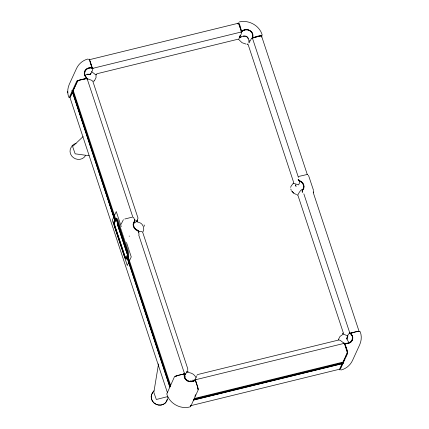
<?xml version="1.0" encoding="UTF-8"?>
<svg xmlns="http://www.w3.org/2000/svg" width="429" height="429" viewBox="0 0 429 429"><rect width="100%" height="100%" fill="white"/><g stroke="black" fill="none" stroke-linecap="round" stroke-linejoin="round"><path stroke-width="0.64" d="M85.789 74.823L87.071 74.431A5.856 5.405 24.6 0 1 89.125 74.405L90.235 74.426L90.948 73.311M359.781 331.531C356.96 330.829 352.933 332.679 349.871 333.467M198.118 389.226L196.503 383.177L194.932 379.638M185.553 375.155L185.591 374.533M296.182 186.572L295.688 185.854L295.774 184.534M238.84 39.371L237.923 39.237L97.592 73.59L96.461 74.067L95.973 75.005L96.042 77.611L94.337 80.958M167.782 398.364L167.889 397.109M195.721 380.255L195.157 379.257M249.206 42.401L249.244 40.482M139.173 234.32L137.843 230.716C133.671 229.751 131.397 224.126 134.615 220.935L134.438 219.466M139.007 231.95L138.91 232.234L138.004 230.534C133.896 229.595 131.665 224.104 134.845 220.967L134.668 219.385L134.915 219.557M158.537 363.856L153.818 392.396L156.338 399.496L167.61 396.616L167.401 396.83M349.774 333.628L349.656 332.588M347.045 338.304L347.19 337.612M295.688 185.854L295.849 185.253M313.749 191.591L313.406 192.787M198.005 389.452L197.447 386.459M239.42 36.969L239.521 37.763L240.803 37.275A5.856 5.405 24.6 0 1 242.562 36.368L245.232 36.213A4.092 3.775 24.6 0 1 247.018 37.028L248.863 39.843L249.013 42.895M338.256 339.832L339.961 336.486L342.927 334.368L343.243 332.641L298.021 195.635L297.447 194.857M87.634 79.252L87.672 78.48L86.98 78.518L86.728 79.011M133.816 223.3L136.599 221.637L136.846 220.796M185.076 374.345L185.103 373.557L183.971 373.702M298.058 179.622L298.605 179.392L299.329 180.614C303.501 181.58 305.775 187.205 302.558 190.396L302.59 192.192M90.508 74.238L92.546 70.233L92.616 68.023M238.797 39.227L240.127 35.328M195.12 379.333L196.262 377.279M127.182 255.276L127.386 254.831A3.287 0.82 76.2 0 0 127.456 254.011A3.405 0.853 76.2 0 0 127.279 252.477M298.412 179.424L299.195 180.743C303.308 181.681 305.534 187.167 302.354 190.304L302.509 191.843L302.375 192.219L302.15 192.015M187.666 370.125L187.811 368.924L142.648 232.153M350.182 333.017L352.139 336.057A5.518 5.121 22.1 0 1 352.434 338.25C352.241 342.578 347.699 343.5 344.337 343.361L344.203 343.913M70.361 96.836L72.592 91.886M73.112 90.744L77.51 81.231M113.905 216.72L112.328 220.163L127.306 265.513L128.882 262.071M114.43 215.572L116.27 211.561L121.251 226.651M121.064 224.329L123.386 219.702M136.792 221.391L138.015 218.12L92.852 81.344L91.736 80.33L87.554 78.818M142.787 232.009L143.152 231.36A7.25 6.692 24.6 0 0 143.736 229.338L143.474 226.753L142.117 224.442A7.25 6.692 24.6 0 0 140.385 222.989L137.189 221.841L137.484 220.056M126.147 257.539L127.316 255.041M128.024 257.432L128.55 256.285A4.848 1.212 76.2 0 0 128.743 254.799A4.998 1.249 76.2 0 0 128.035 250.659L118.147 220.71A4.998 1.249 76.2 0 0 116.672 218.243A4.848 1.212 76.2 0 0 116.071 218.495M237.677 23.911C239.087 19.246 241.447 31.44 241.715 32.674M129.402 260.923L131.242 256.907L126.469 242.444M261.588 37.108C264.114 33.124 253.308 37.881 251.893 38.074M194.905 396.262L195.629 394.675M297.849 195.039C298.117 193.946 301.844 187.773 302.563 189.972M342.283 363.647L339.596 369.181M342.814 362.494L347.243 352.676L344.755 344.439M340.556 367.91L342.229 364.253M343.066 362.43L344.734 358.778M345.291 357.555L347.243 353.298M239.521 37.763L241.291 33.821L241.441 31.741C244.305 29.306 248.836 28.931 251.356 32.159A5.518 5.121 22.1 0 1 252.445 34.148L252.504 37.527L252.842 38.24M347.045 338.347L347.812 336.701M250.128 41.055L251.426 38.524L252.595 37.977M190.626 405.577L190.819 405.18M88.696 59.599L89.162 59.138L89.736 60.216L92.369 68.458M126.282 257.298L126.051 257.695A3.496 0.874 76.2 0 1 125.702 257.732A3.614 0.906 76.2 0 1 124.641 255.952L114.859 226.34A3.614 0.906 76.2 0 1 114.35 223.348A3.496 0.874 76.2 0 1 114.42 222.474L115.626 219.841A3.496 0.874 76.2 0 1 115.975 219.804A3.614 0.906 76.2 0 1 117.037 221.584L126.818 251.196A3.614 0.906 76.2 0 1 127.327 254.188A3.496 0.874 76.2 0 1 127.257 255.062M115.208 218.983L115.321 218.801A4.569 1.142 76.2 0 1 115.776 218.747A4.714 1.18 76.2 0 1 117.165 221.074L127.032 250.954A4.714 1.18 76.2 0 1 127.703 254.858A4.569 1.142 76.2 0 1 127.606 256L126.357 258.735A4.569 1.142 76.2 0 1 125.901 258.789A4.714 1.18 76.2 0 1 124.512 256.462L114.645 226.582A4.714 1.18 76.2 0 1 113.975 222.678A4.569 1.142 76.2 0 1 114.071 221.536L115.342 218.742A4.783 1.196 76.2 0 1 115.937 218.495A4.928 1.233 76.2 0 1 117.39 220.924L127.274 250.858A4.928 1.233 76.2 0 1 127.971 254.939A4.783 1.196 76.2 0 1 127.778 256.403L126.732 258.698A4.783 1.196 76.2 0 1 126.137 258.944A4.928 1.233 76.2 0 1 124.683 256.51L122.233 249.131M86.513 78.545L84.615 75.311A5.92 5.47 24.7 0 1 84.304 73C84.352 68.779 89.329 66.951 92.46 67.954M152.418 392.637L153.968 390.739M175.037 376.485L176.255 375.847L184.572 373.815L138.653 234.749M238.368 23.45L238.792 23.659M196.857 375.284L197.79 374.512L338.835 339.988M185.146 374.404L186.486 372.704L186.626 371.557M89.05 59.787L238.476 23.198L241.629 31.902L92.219 68.474L89.967 61.653M115.128 220.35L72.362 90.412M247.683 44.149L248.225 44.82L293.302 181.338L293.506 182.92L291.146 186.084A7.25 6.692 24.6 0 0 290.674 187.43M71.954 145.908L73.804 144.273L76.089 143.318M86.476 78.856L86.69 78.078L85.956 77.075A5.25 4.837 25.7 0 1 84.781 75.204A5.69 5.234 26.1 0 1 84.475 72.946C84.695 69.155 88.782 66.87 92.246 68.023M72.903 146.241L83.081 136.61M77.611 81.043L80.185 80.084M175.171 376.49L177.74 375.531M93.415 81.365L94.149 80.77M183.885 373.857L184.384 373.949L184.331 375A5.25 4.837 25.6 0 0 184.475 377.123A5.69 5.234 26 0 0 185.596 379.182C187.95 382.132 192.471 382.496 195.249 379.96M241.221 36.701L239.613 37.575M196.552 376.212L195.801 377.327C194.369 374.024 190.433 372.216 186.953 372.549L187.269 370.822M241.833 31.408C244.53 28.673 249.169 29.102 251.544 32.052A5.69 5.271 23.2 0 1 252.67 34.105A5.25 4.858 24.3 0 1 252.804 36.234L252.917 38.117M92.444 68.576L93.249 68.222M192.541 380.309L193.125 380.008M342.476 333.478L343.318 333.054M195.479 379.837L196.069 379.617M190.304 406.794C180.759 409.786 169.31 403.528 166.758 393.827M252.992 37.875L257.009 36.803M350.016 333.022C347.822 333.832 347.179 336.835 346.745 338.867L348.686 342.181M350.359 333.274L352.461 336.068A5.92 5.47 24.5 0 1 352.772 338.374C352.574 342.519 348.209 344.283 344.664 343.608L344.342 344.01M298.616 176.464L307.502 174.415M350.943 333.172L352.44 332.765M87.956 58.998C82.883 60.242 78.534 63.948 76.416 68.71L69.332 84.181C67.476 88.283 67.112 93.2 68.871 97.388M341.05 370.002C346.123 368.758 350.477 365.058 352.595 360.285L359.674 344.814C361.518 340.717 361.894 335.8 360.135 331.617M124.796 219.01L131.875 217.235M133.081 217.878L87.017 78.368L78.566 80.443L77.499 81.011L69.954 97.501L167.508 392.948M82.309 79.563L85.891 78.727M344.701 343.238L195.292 379.81L197.951 387.87L198.23 389.789L190.926 405.957L190.583 406.488L190.32 406.183M194.219 398.52L343.506 361.974M193.736 399.238L343.672 362.537M193.763 399.458L343.699 362.757M193.388 400L342.026 363.615M193.468 400.101L343.404 363.401M190.573 405.716L339.945 369.122M259.137 36.283L261.368 36.063M356.692 331.724L358.746 331.392M184.068 373.975L184.309 377.225A5.92 5.464 24.6 0 0 185.457 379.333C187.859 382.77 192.787 382.11 195.436 380.325M239.35 21.938C248.825 19.611 259.738 25.649 262.248 35.173M182.888 374.276L183.446 374.168M240.851 32.095L241.489 32.095M343.672 343.49L344.187 343.436M87.012 74.201L90.122 74.244L90.519 73.858M243.163 35.982L245.27 35.988M92.669 68.157C89.227 67.262 84.947 68.946 84.722 72.946A5.518 5.062 27.2 0 0 85.022 75.134L86.98 78.518M190.621 380.77L191.286 380.689M87.001 78.346L80.362 79.714L76.855 80.99L69.225 97.474L70.093 97.699M184.599 373.922L177.992 375.37L174.496 376.683L167.004 393.42M344.83 343.345C348.327 344.187 352.434 342.203 352.665 338.288A5.69 5.271 23.2 0 0 352.365 336.03A5.25 4.853 23.9 0 0 351.179 334.164L350.327 333.119M246.932 44.139L247.908 44.117M187.344 371.235L188.326 371.214M241.447 31.467C244.289 28.813 249.104 28.802 251.619 32.046A5.92 5.47 24.6 0 1 252.767 34.148L252.804 37.843M141.983 231.59L138.631 231.456M195.57 379.778L195.243 379.74C192.498 382.1 188.122 381.998 185.8 379.043A5.518 5.057 27.1 0 1 184.711 377.043L184.406 373.562M89.146 155.727L75.155 153.823L72.726 146.841M241.441 31.741L241.103 31.676M89.323 59.813L89.629 60.167M96.396 74.839L95.168 74.383L91.656 71.67M339.167 339.966L340.299 340.385L344.315 343.49M245.903 44.042L242.036 42.696L239.232 40.015M296.627 194.552L294.31 193.576L292.074 191.49L292.567 192.106M347.994 335.993L343.061 334.014M293.27 183.226L298.627 184.888L299.807 182.309L299.774 181.58M252.284 38.133L252.601 38.653M293.045 192.6L293.661 193.13M343.86 342.857L344.337 343.361M247.694 37.318L247.163 36.851A4.344 4.011 24.6 0 0 245.94 36.181M347.211 339.2L346.922 338.61M298.509 180.132L299.018 180.888C303.094 181.816 305.287 187.189 302.123 190.299L302.289 191.709M248.16 37.865L248.552 38.471M291.747 190.969L292.122 191.548M133.628 217.53L134.17 218.661M87.049 78.673L87.264 79.124M344.503 343.372C345.667 346.739 347.924 350.38 347.367 353.995L339.972 369.921L339.516 369.24M313.229 190.959L313.385 191.318M291.232 190.283L290.814 189.007M144.09 224.919L144.514 226.196M308.478 175.246L313.519 190.385M238.937 23.965L241.237 30.952M195.592 380.947L196.085 382.336M117.374 222.088L117.214 221.632A3.405 0.853 76.2 0 0 117.063 221.262M127.611 255.142L117.846 225.579A3.427 0.858 76.2 0 1 117.364 222.742A3.309 0.826 76.2 0 1 117.364 222.431M89.972 61.004L91.913 66.87M307.395 174.85L261.534 35.966L260.666 35.859L252.349 37.897L298.434 177.467M313.234 192.53L359.094 331.413L358.226 331.306L349.908 333.344L303.839 193.833M344.911 343.854L347.367 351.297M136.771 220.576L137.189 221.841M117.573 222.705L119.804 229.445M120.013 230.078L126.973 251.196A3.405 0.853 76.2 0 1 127.193 252.054M127.665 254.724L118.045 225.574A3.695 0.922 76.2 0 1 117.578 223.3M73.123 90.154L115.567 218.704M127.971 256.252L170.624 385.44M118.275 227.086L120.517 233.875M120.726 234.507L123.021 241.463M123.858 243.988L124.903 247.152M125.107 247.785L126.946 253.341M72.555 90.31L115.213 219.498M127.611 257.046L170.27 386.234M127.209 256.515L170.077 386.336M72.415 91.709L114.865 220.259M127.263 257.808L169.922 386.996M71.858 90.417L114.725 220.238M126.914 257.153L169.782 386.974M117.235 233.993L114.8 226.582A4.928 1.233 76.2 0 1 114.103 222.501A4.783 1.196 76.2 0 1 114.296 221.032M117.439 234.609L122.029 248.514M118.072 226.469L117.873 225.842A4.998 1.249 76.2 0 1 117.702 225.204M138.835 231.719L138.159 230.432C134.089 229.51 131.896 224.12 135.055 221.021L135.028 220.147M184.325 373.058L184.475 373.932M92.079 67.46L92.176 67.873M185.559 376.453L185.693 377.091M129.204 236.004L129.268 236.384M67.793 92.873L67.744 91.5M127.499 258.58A4.848 1.212 76.2 0 1 126.898 258.826A4.998 1.249 76.2 0 1 126.705 258.682M117.551 224.571A4.998 1.249 76.2 0 1 117.423 223.949M126.19 257.443A3.287 0.82 76.2 0 1 125.863 257.48A3.405 0.853 76.2 0 1 124.86 255.807L115.101 226.244A3.405 0.853 76.2 0 1 114.618 223.429A3.287 0.82 76.2 0 1 114.688 222.608L115.884 219.991A3.287 0.82 76.2 0 1 116.211 219.954A3.405 0.853 76.2 0 1 116.919 220.935M167.417 399.12A8.285 7.647 24.6 0 1 156.167 404.349A8.285 7.647 24.6 0 1 152.767 392.417M85.468 155.641A8.285 7.647 24.6 0 1 73.354 157.62A8.285 7.647 24.6 0 1 72.463 145.812M167.342 399.131A8.221 7.588 24.6 0 1 156.183 404.316A8.221 7.588 24.6 0 1 152.81 392.476"/></g></svg>
